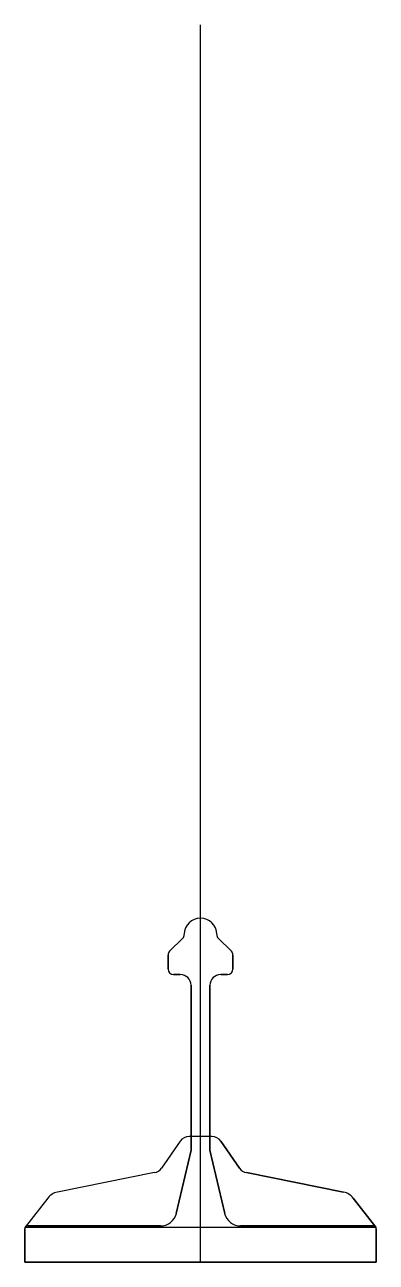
# Model space of a CAD drawing. Extents: x -32 to 32, y 0 to 229.
import ezdxf

# ---------------------------------------------------------------- set-up
doc = ezdxf.new("R2010")
doc.units = 0
doc.layers.get('0').update_dxf_attribs({"linetype": 'CONTINUOUS'})

msp = doc.modelspace()

# ---------------------------------------------------------------- linework, layer by layer
at = {"linetype": 'CONTINUOUS'}
for p, q in [((0, 0), (0, 228.57)), ((-5.71, 57.44), (-3.29, 59.86)), ((-3.29, 59.86), (-5.71, 57.44)), ((3.29, 59.86), (5.71, 57.44)), ((5.71, 57.44), (3.29, 59.86)), ((-6, 54.15), (-6, 56.74)), ((-6, 56.74), (-6, 54.15)), ((6, 56.74), (6, 54.15)), ((6, 54.15), (6, 56.74)), ((-3.75, 53.15), (-5, 53.15)), ((-5, 53.15), (-3.75, 53.15)), ((5, 53.15), (3.75, 53.15)), ((3.75, 53.15), (5, 53.15)), ((-1.75, 20.69), (-1.75, 51.15)), ((-1.75, 51.15), (-1.75, 20.69)), ((1.75, 51.15), (1.75, 20.69)), ((1.75, 20.69), (1.75, 51.15)), ((2.11, 23.2), (-2.11, 23.2)), ((-3.75, 22.35), (-7.23, 17.37)), ((-3.75, 22.35), (-7.23, 17.37)), ((-4.47, 9.02), (-1.75, 20.69)), ((-1.75, 20.69), (-4.47, 9.02)), ((1.75, 20.69), (4.47, 9.02)), ((4.47, 9.02), (1.75, 20.69)), ((7.23, 17.37), (3.75, 22.35)), ((3.75, 22.35), (7.23, 17.37)), ((-8.5, 16.55), (-26.46, 12.96)), ((-8.5, 16.55), (-26.46, 12.96)), ((26.46, 12.96), (8.5, 16.55)), ((8.5, 16.55), (26.46, 12.96)), ((-28.24, 11.85), (-32.43, 6.45)), ((-28.24, 11.85), (-32.43, 6.45)), ((32.43, 6.45), (28.24, 11.85)), ((28.24, 11.85), (32.43, 6.45)), ((-32.5, 0), (-32.5, 6.2)), ((-32.5, 6.2), (-32.5, 0)), ((-32.43, 6.45), (32.43, 6.45)), ((-32, 6.7), (-7.39, 6.7)), ((-7.39, 6.7), (-32, 6.7)), ((7.39, 6.7), (32, 6.7)), ((32, 6.7), (7.39, 6.7)), ((32.5, 6.2), (32.5, 0)), ((32.5, 0), (32.5, 6.2)), ((-32.5, 0), (32.5, 0)), ((0, 0), (-32.5, 0)), ((-32.5, 0), (32.5, 0)), ((32.5, 0), (0, 0))]:
    msp.add_line(p, q, dxfattribs=at)
for centre, radius, start, end in [((0, 60.57), 3, 0, 180), ((0, 60.57), 3, 0, 180), ((-4, 60.56), 1, 315.2336, 0.3313), ((-4, 60.56), 1, 315.2336, 0.3313), ((4, 60.56), 1, 179.6687, 224.7664), ((4, 60.56), 1, 179.6687, 224.7664), ((-5, 56.74), 1, 135.2342, 179.7587), ((-5, 56.74), 1, 135.2342, 179.7587), ((5, 56.74), 1, 0.2413, 44.7658), ((5, 56.74), 1, 0.2413, 44.7658), ((-5, 54.15), 1, 180, 270), ((-5, 54.15), 1, 180, 270), ((-3.75, 51.15), 2, 0, 90), ((-3.75, 51.15), 2, 0, 90), ((3.75, 51.15), 2, 90, 180), ((3.75, 51.15), 2, 90, 180), ((5, 54.15), 1, 270, 0), ((5, 54.15), 1, 270, 0), ((-2.11, 21.2), 2, 89.8943, 144.9005), ((-2.11, 21.2), 2, 89.8943, 144.9005), ((2.11, 21.2), 2, 35.0995, 90.1057), ((2.11, 21.2), 2, 35.0995, 90.1057), ((-8.87, 18.52), 2, 280.6436, 325.0546), ((-8.87, 18.52), 2, 280.6436, 325.0546), ((8.87, 18.52), 2, 214.9454, 259.3564), ((8.87, 18.52), 2, 214.9454, 259.3564), ((-25.86, 10.02), 3, 101.4832, 142.4117), ((-25.86, 10.02), 3, 101.4832, 142.4117), ((25.86, 10.02), 3, 37.5883, 78.5168), ((25.86, 10.02), 3, 37.5883, 78.5168), ((-7.39, 9.7), 3, 270.0366, 346.8991), ((-7.39, 9.7), 3, 270.0366, 346.8991), ((7.39, 9.7), 3, 193.1009, 269.9634), ((7.39, 9.7), 3, 193.1009, 269.9634), ((-32, 6.2), 0.5, 90, 180), ((-32, 6.2), 0.5, 90, 180), ((32, 6.2), 0.5, 0, 90), ((32, 6.2), 0.5, 0, 90)]:
    msp.add_arc(centre, radius, start, end, dxfattribs=at)

doc.saveas('drawing.dxf')
